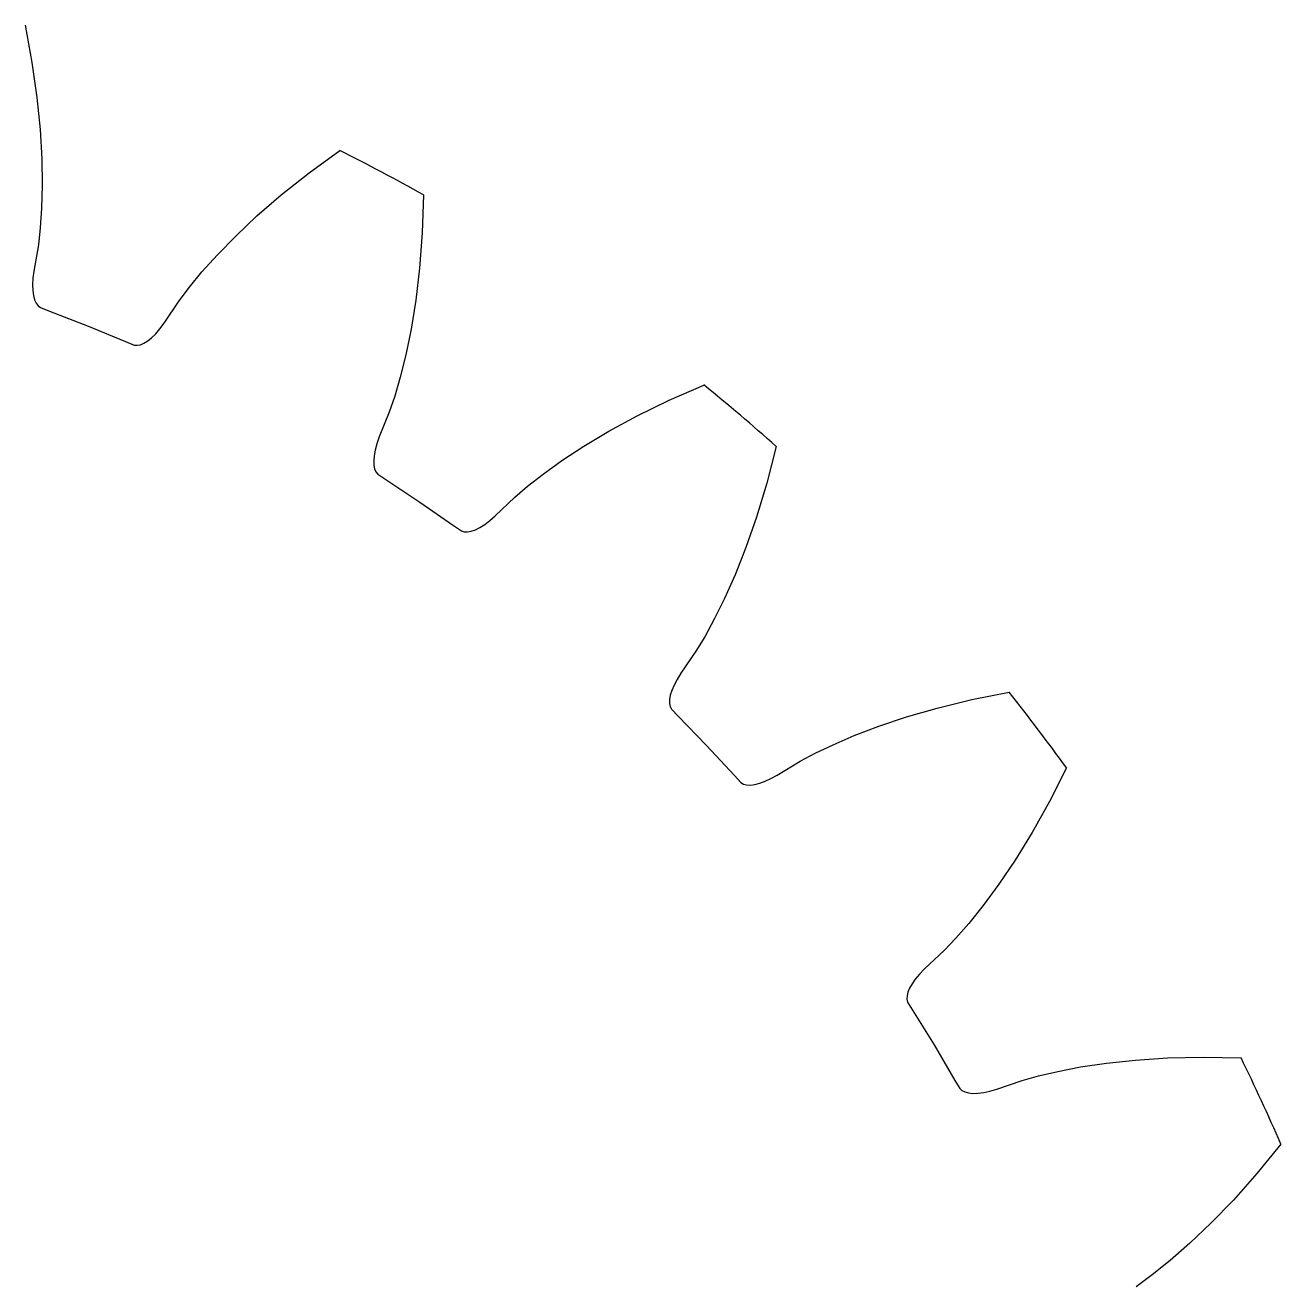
# Model space of a CAD drawing. Extents: x -20 to 29.1, y -20 to 20.
# Drawn here: x 5.82 to 18.38, y 6.61 to 19.18 of the extents above; entities that cross this region are included whole.
import ezdxf

# ---------------------------------------------------------------- set-up
doc = ezdxf.new("R2010")
doc.units = 0

msp = doc.modelspace()

# ---------------------------------------------------------------- linework, layer by layer
at = {"layer": 'layer1'}
for p, q in [((5.817, 19.176), (5.885, 18.802)), ((5.885, 18.802), (5.935, 18.451)), ((5.935, 18.451), (5.967, 18.13)), ((5.967, 18.13), (5.983, 17.839)), ((8.658, 17.698), (8.964, 17.921)), ((5.983, 17.839), (5.987, 17.576)), ((8.38, 17.477), (8.658, 17.698)), ((5.987, 17.576), (5.981, 17.345)), ((8.136, 17.266), (8.38, 17.477)), ((9.803, 17.477), (9.79, 17.098)), ((5.981, 17.345), (5.967, 17.148)), ((7.924, 17.065), (8.136, 17.266)), ((5.967, 17.148), (5.949, 16.979)), ((9.79, 17.098), (9.763, 16.743)), ((5.949, 16.979), (5.904, 16.715)), ((7.741, 16.878), (7.924, 17.065)), ((7.586, 16.706), (7.741, 16.878)), ((5.904, 16.715), (5.895, 16.643)), ((9.763, 16.743), (9.725, 16.423)), ((5.895, 16.643), (5.892, 16.578)), ((7.46, 16.553), (7.586, 16.706)), ((5.892, 16.578), (5.894, 16.521)), ((5.894, 16.521), (5.901, 16.471)), ((5.901, 16.471), (5.912, 16.428)), ((7.358, 16.417), (7.46, 16.553)), ((5.912, 16.428), (5.927, 16.394)), ((5.927, 16.394), (5.947, 16.367)), ((5.947, 16.367), (5.97, 16.349)), ((5.97, 16.349), (6.059, 16.314)), ((7.208, 16.195), (7.358, 16.417)), ((9.725, 16.423), (9.678, 16.135)), ((6.059, 16.314), (6.441, 16.167)), ((6.441, 16.167), (6.82, 16.011)), ((7.082, 16.047), (7.123, 16.088)), ((7.123, 16.088), (7.165, 16.137)), ((7.165, 16.137), (7.208, 16.195)), ((9.678, 16.135), (9.626, 15.878)), ((6.82, 16.011), (6.909, 15.974)), ((6.909, 15.974), (6.938, 15.972)), ((6.938, 15.972), (6.971, 15.978)), ((6.971, 15.978), (7.006, 15.993)), ((7.006, 15.993), (7.043, 16.016)), ((7.043, 16.016), (7.082, 16.047)), ((9.626, 15.878), (9.57, 15.654)), ((9.57, 15.654), (9.514, 15.464)), ((9.514, 15.464), (9.459, 15.303)), ((12.26, 15.423), (12.607, 15.575)), ((11.941, 15.267), (12.26, 15.423)), ((9.459, 15.303), (9.359, 15.055)), ((11.657, 15.113), (11.941, 15.267)), ((11.407, 14.963), (11.657, 15.113)), ((9.335, 14.986), (9.318, 14.924)), ((9.359, 15.055), (9.335, 14.986)), ((11.188, 14.819), (11.407, 14.963)), ((13.331, 14.961), (13.236, 14.593)), ((9.308, 14.867), (9.304, 14.817)), ((9.318, 14.924), (9.308, 14.867)), ((9.304, 14.817), (9.305, 14.773)), ((9.305, 14.773), (9.313, 14.736)), ((9.313, 14.736), (9.326, 14.706)), ((9.326, 14.706), (9.345, 14.683)), ((11, 14.684), (11.188, 14.819)), ((9.345, 14.683), (9.424, 14.63)), ((9.424, 14.63), (9.766, 14.404)), ((10.844, 14.562), (11, 14.684)), ((13.236, 14.593), (13.134, 14.253)), ((10.521, 14.267), (10.715, 14.452)), ((10.715, 14.452), (10.844, 14.562)), ((9.766, 14.404), (10.103, 14.17)), ((10.415, 14.18), (10.467, 14.219)), ((10.467, 14.219), (10.521, 14.267)), ((13.134, 14.253), (13.028, 13.949)), ((10.103, 14.17), (10.181, 14.116)), ((10.181, 14.116), (10.21, 14.107)), ((10.21, 14.107), (10.243, 14.106)), ((10.243, 14.106), (10.28, 14.113)), ((10.28, 14.113), (10.321, 14.127)), ((10.321, 14.127), (10.366, 14.15)), ((10.366, 14.15), (10.415, 14.18)), ((13.028, 13.949), (12.92, 13.677)), ((12.92, 13.677), (12.814, 13.438)), ((12.814, 13.438), (12.711, 13.231)), ((12.711, 13.231), (12.616, 13.057)), ((12.616, 13.057), (12.528, 12.912)), ((12.528, 12.912), (12.377, 12.691)), ((12.377, 12.691), (12.339, 12.629)), ((12.309, 12.572), (12.286, 12.519)), ((12.339, 12.629), (12.309, 12.572)), ((12.271, 12.471), (12.264, 12.428)), ((12.286, 12.519), (12.271, 12.471)), ((15.288, 12.427), (15.661, 12.501)), ((12.264, 12.428), (12.263, 12.39)), ((12.263, 12.39), (12.27, 12.357)), ((12.27, 12.357), (12.283, 12.331)), ((12.283, 12.331), (12.349, 12.262)), ((14.634, 12.254), (14.943, 12.343)), ((14.943, 12.343), (15.288, 12.427)), ((12.349, 12.262), (12.634, 11.968)), ((14.357, 12.161), (14.634, 12.254)), ((13.9, 11.976), (14.112, 12.068)), ((14.112, 12.068), (14.357, 12.161)), ((12.634, 11.968), (12.913, 11.667)), ((13.721, 11.891), (13.9, 11.976)), ((13.342, 11.672), (13.571, 11.811)), ((13.571, 11.811), (13.721, 11.891)), ((16.235, 11.746), (16.064, 11.407)), ((12.913, 11.667), (12.978, 11.597)), ((12.978, 11.597), (13.004, 11.583)), ((13.004, 11.583), (13.035, 11.574)), ((13.035, 11.574), (13.073, 11.573)), ((13.073, 11.573), (13.117, 11.578)), ((13.117, 11.578), (13.166, 11.59)), ((13.166, 11.59), (13.22, 11.61)), ((13.22, 11.61), (13.279, 11.637)), ((13.279, 11.637), (13.342, 11.672)), ((16.064, 11.407), (15.891, 11.097)), ((15.891, 11.097), (15.722, 10.822)), ((15.722, 10.822), (15.559, 10.58)), ((15.559, 10.58), (15.403, 10.369)), ((15.403, 10.369), (15.258, 10.189)), ((15.258, 10.189), (15.128, 10.04)), ((15.128, 10.04), (15.011, 9.917)), ((15.011, 9.917), (14.815, 9.733)), ((14.765, 9.681), (14.723, 9.632)), ((14.815, 9.733), (14.765, 9.681)), ((14.69, 9.585), (14.665, 9.541)), ((14.723, 9.632), (14.69, 9.585)), ((14.64, 9.464), (14.639, 9.431)), ((14.639, 9.431), (14.646, 9.402)), ((14.649, 9.501), (14.64, 9.464)), ((14.665, 9.541), (14.649, 9.501)), ((14.646, 9.402), (14.696, 9.321)), ((14.696, 9.321), (14.912, 8.972)), ((14.912, 8.972), (15.119, 8.618)), ((16.636, 8.79), (16.926, 8.821)), ((16.926, 8.821), (17.247, 8.842)), ((17.247, 8.842), (17.602, 8.85)), ((17.602, 8.85), (17.982, 8.842)), ((15.956, 8.663), (16.149, 8.708)), ((16.149, 8.708), (16.376, 8.752)), ((16.376, 8.752), (16.636, 8.79)), ((15.119, 8.618), (15.167, 8.536)), ((15.539, 8.531), (15.793, 8.617)), ((15.793, 8.617), (15.956, 8.663)), ((15.167, 8.536), (15.189, 8.516)), ((15.189, 8.516), (15.219, 8.502)), ((15.219, 8.502), (15.256, 8.492)), ((15.256, 8.492), (15.299, 8.488)), ((15.299, 8.488), (15.35, 8.489)), ((15.35, 8.489), (15.407, 8.497)), ((15.407, 8.497), (15.47, 8.51)), ((15.47, 8.51), (15.539, 8.531)), ((18.381, 7.981), (18.14, 7.687)), ((18.14, 7.687), (17.905, 7.421)), ((17.905, 7.421), (17.681, 7.189)), ((17.681, 7.189), (17.469, 6.988)), ((17.469, 6.988), (17.272, 6.815)), ((17.272, 6.815), (17.092, 6.671)), ((17.092, 6.671), (16.932, 6.553))]:
    msp.add_line(p, q, dxfattribs=at)
for start, end in [(60.712, 63.426), (48.2982, 51.0122), (35.8844, 38.5984), (23.4706, 26.1846)]:
    msp.add_arc((0, 0), 20.038, start, end, dxfattribs=at)
at = {"layer": 'layer3'}
for p, q in [((5.817, 19.176), (5.885, 18.802)), ((5.885, 18.802), (5.935, 18.451)), ((5.935, 18.451), (5.967, 18.13)), ((5.967, 18.13), (5.983, 17.839)), ((8.658, 17.698), (8.964, 17.921)), ((5.983, 17.839), (5.987, 17.576)), ((8.38, 17.477), (8.658, 17.698)), ((5.987, 17.576), (5.981, 17.345)), ((8.136, 17.266), (8.38, 17.477)), ((9.803, 17.477), (9.79, 17.098)), ((5.981, 17.345), (5.967, 17.148)), ((7.924, 17.065), (8.136, 17.266)), ((5.967, 17.148), (5.949, 16.979)), ((9.79, 17.098), (9.763, 16.743)), ((5.949, 16.979), (5.904, 16.715)), ((7.741, 16.878), (7.924, 17.065)), ((7.586, 16.706), (7.741, 16.878)), ((5.904, 16.715), (5.895, 16.643)), ((9.763, 16.743), (9.725, 16.423)), ((5.895, 16.643), (5.892, 16.578)), ((7.46, 16.553), (7.586, 16.706)), ((5.892, 16.578), (5.894, 16.521)), ((5.894, 16.521), (5.901, 16.471)), ((5.901, 16.471), (5.912, 16.428)), ((7.358, 16.417), (7.46, 16.553)), ((5.912, 16.428), (5.927, 16.394)), ((5.927, 16.394), (5.947, 16.367)), ((5.947, 16.367), (5.97, 16.349)), ((5.97, 16.349), (6.059, 16.314)), ((7.208, 16.195), (7.358, 16.417)), ((9.725, 16.423), (9.678, 16.135)), ((6.059, 16.314), (6.441, 16.167)), ((6.441, 16.167), (6.82, 16.011)), ((7.082, 16.047), (7.123, 16.088)), ((7.123, 16.088), (7.165, 16.137)), ((7.165, 16.137), (7.208, 16.195)), ((9.678, 16.135), (9.626, 15.878)), ((6.82, 16.011), (6.909, 15.974)), ((6.909, 15.974), (6.938, 15.972)), ((6.938, 15.972), (6.971, 15.978)), ((6.971, 15.978), (7.006, 15.993)), ((7.006, 15.993), (7.043, 16.016)), ((7.043, 16.016), (7.082, 16.047)), ((9.626, 15.878), (9.57, 15.654)), ((9.57, 15.654), (9.514, 15.464)), ((9.514, 15.464), (9.459, 15.303)), ((12.26, 15.423), (12.607, 15.575)), ((11.941, 15.267), (12.26, 15.423)), ((9.459, 15.303), (9.359, 15.055)), ((11.657, 15.113), (11.941, 15.267)), ((11.407, 14.963), (11.657, 15.113)), ((9.335, 14.986), (9.318, 14.924)), ((9.359, 15.055), (9.335, 14.986)), ((11.188, 14.819), (11.407, 14.963)), ((13.331, 14.961), (13.236, 14.593)), ((9.308, 14.867), (9.304, 14.817)), ((9.318, 14.924), (9.308, 14.867)), ((9.304, 14.817), (9.305, 14.773)), ((9.305, 14.773), (9.313, 14.736)), ((9.313, 14.736), (9.326, 14.706)), ((9.326, 14.706), (9.345, 14.683)), ((11, 14.684), (11.188, 14.819)), ((9.345, 14.683), (9.424, 14.63)), ((9.424, 14.63), (9.766, 14.404)), ((10.844, 14.562), (11, 14.684)), ((13.236, 14.593), (13.134, 14.253)), ((10.521, 14.267), (10.715, 14.452)), ((10.715, 14.452), (10.844, 14.562)), ((9.766, 14.404), (10.103, 14.17)), ((10.415, 14.18), (10.467, 14.219)), ((10.467, 14.219), (10.521, 14.267)), ((13.134, 14.253), (13.028, 13.949)), ((10.103, 14.17), (10.181, 14.116)), ((10.181, 14.116), (10.21, 14.107)), ((10.21, 14.107), (10.243, 14.106)), ((10.243, 14.106), (10.28, 14.113)), ((10.28, 14.113), (10.321, 14.127)), ((10.321, 14.127), (10.366, 14.15)), ((10.366, 14.15), (10.415, 14.18)), ((13.028, 13.949), (12.92, 13.677)), ((12.92, 13.677), (12.814, 13.438)), ((12.814, 13.438), (12.711, 13.231)), ((12.711, 13.231), (12.616, 13.057)), ((12.616, 13.057), (12.528, 12.912)), ((12.528, 12.912), (12.377, 12.691)), ((12.377, 12.691), (12.339, 12.629)), ((12.309, 12.572), (12.286, 12.519)), ((12.339, 12.629), (12.309, 12.572)), ((12.271, 12.471), (12.264, 12.428)), ((12.286, 12.519), (12.271, 12.471)), ((15.288, 12.427), (15.661, 12.501)), ((12.264, 12.428), (12.263, 12.39)), ((12.263, 12.39), (12.27, 12.357)), ((12.27, 12.357), (12.283, 12.331)), ((12.283, 12.331), (12.349, 12.262)), ((14.634, 12.254), (14.943, 12.343)), ((14.943, 12.343), (15.288, 12.427)), ((12.349, 12.262), (12.634, 11.968)), ((14.357, 12.161), (14.634, 12.254)), ((13.9, 11.976), (14.112, 12.068)), ((14.112, 12.068), (14.357, 12.161)), ((12.634, 11.968), (12.913, 11.667)), ((13.721, 11.891), (13.9, 11.976)), ((13.342, 11.672), (13.571, 11.811)), ((13.571, 11.811), (13.721, 11.891)), ((16.235, 11.746), (16.064, 11.407)), ((12.913, 11.667), (12.978, 11.597)), ((12.978, 11.597), (13.004, 11.583)), ((13.004, 11.583), (13.035, 11.574)), ((13.035, 11.574), (13.073, 11.573)), ((13.073, 11.573), (13.117, 11.578)), ((13.117, 11.578), (13.166, 11.59)), ((13.166, 11.59), (13.22, 11.61)), ((13.22, 11.61), (13.279, 11.637)), ((13.279, 11.637), (13.342, 11.672)), ((16.064, 11.407), (15.891, 11.097)), ((15.891, 11.097), (15.722, 10.822)), ((15.722, 10.822), (15.559, 10.58)), ((15.559, 10.58), (15.403, 10.369)), ((15.403, 10.369), (15.258, 10.189)), ((15.258, 10.189), (15.128, 10.04)), ((15.128, 10.04), (15.011, 9.917)), ((15.011, 9.917), (14.815, 9.733)), ((14.765, 9.681), (14.723, 9.632)), ((14.815, 9.733), (14.765, 9.681)), ((14.69, 9.585), (14.665, 9.541)), ((14.723, 9.632), (14.69, 9.585)), ((14.64, 9.464), (14.639, 9.431)), ((14.639, 9.431), (14.646, 9.402)), ((14.649, 9.501), (14.64, 9.464)), ((14.665, 9.541), (14.649, 9.501)), ((14.646, 9.402), (14.696, 9.321)), ((14.696, 9.321), (14.912, 8.972)), ((14.912, 8.972), (15.119, 8.618)), ((16.636, 8.79), (16.926, 8.821)), ((16.926, 8.821), (17.247, 8.842)), ((17.247, 8.842), (17.602, 8.85)), ((17.602, 8.85), (17.982, 8.842)), ((15.956, 8.663), (16.149, 8.708)), ((16.149, 8.708), (16.376, 8.752)), ((16.376, 8.752), (16.636, 8.79)), ((15.119, 8.618), (15.167, 8.536)), ((15.539, 8.531), (15.793, 8.617)), ((15.793, 8.617), (15.956, 8.663)), ((15.167, 8.536), (15.189, 8.516)), ((15.189, 8.516), (15.219, 8.502)), ((15.219, 8.502), (15.256, 8.492)), ((15.256, 8.492), (15.299, 8.488)), ((15.299, 8.488), (15.35, 8.489)), ((15.35, 8.489), (15.407, 8.497)), ((15.407, 8.497), (15.47, 8.51)), ((15.47, 8.51), (15.539, 8.531)), ((18.381, 7.981), (18.14, 7.687)), ((18.14, 7.687), (17.905, 7.421)), ((17.905, 7.421), (17.681, 7.189)), ((17.681, 7.189), (17.469, 6.988)), ((17.469, 6.988), (17.272, 6.815)), ((17.272, 6.815), (17.092, 6.671)), ((17.092, 6.671), (16.932, 6.553))]:
    msp.add_line(p, q, dxfattribs=at)
for start, end in [(60.712, 63.426), (48.2982, 51.0122), (35.8844, 38.5984), (23.4706, 26.1846)]:
    msp.add_arc((0, 0), 20.038, start, end, dxfattribs=at)

doc.saveas('drawing.dxf')
